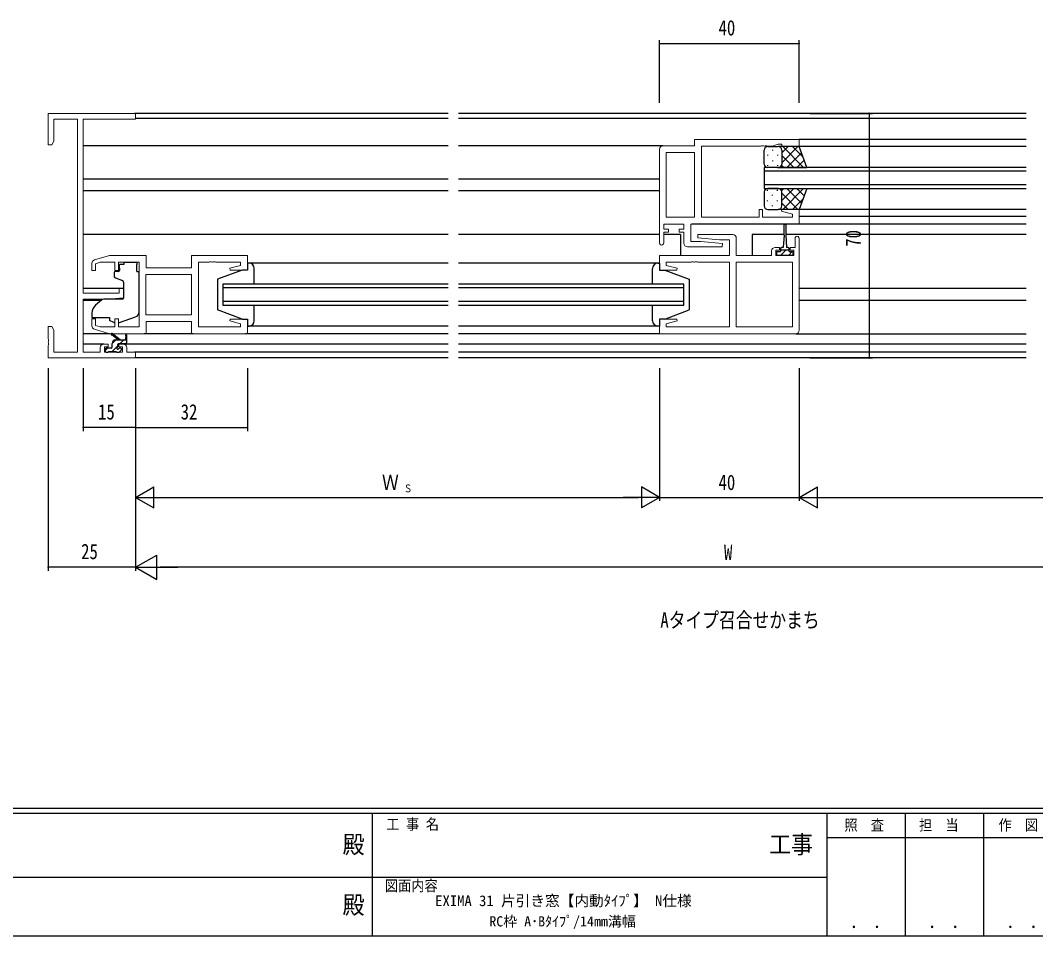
# Model space of a CAD drawing. Units: millimetres, scale not verified. Extents: x -397 to 397, y -282 to 282.
# Drawn here: x -109.6 to 181.1, y -282.1 to -19.9 of the extents above; entities that cross this region are included whole.
import ezdxf
from ezdxf.enums import TextEntityAlignment as Align

# ---------------------------------------------------------------- set-up
doc = ezdxf.new("R2010")
doc.units = ezdxf.units.MM
doc.header["$LTSCALE"] = 2
for name, color, linetype in [('0-1_USER1', 3, 'Continuous'), ('0-3_YKK_12', 2, 'Continuous'), ('0-4_YKK_13', 4, 'Continuous'), ('0-6_YKK_D', 6, 'Continuous'), ('0-7_YKK_ZWAK', 7, 'Continuous')]:
    doc.layers.add(name, color=color, linetype=linetype)
doc.layers.add('0-2_YKK_11', color=7, linetype='Continuous', lineweight=18)
doc.styles.add('ＭＳ ゴシック', font='')
doc.styles.get('ＭＳ ゴシック').set_extended_font_data('MS Gothic')

msp = doc.modelspace()

# ---------------------------------------------------------------- linework, layer by layer
at = {"layer": '0-2_YKK_11'}
for p, q in [((73.352, -83.643), (73.352, -56.843)), ((83.352, -76.313), (83.352, -57.773)), ((113.352, -82.343), (113.352, -108.643)), ((95.352, -107.713), (95.352, -89.173)), ((-60.648, -104.213), (-73.718, -104.213))]:
    msp.add_line(p, q, dxfattribs=at)
for points in [[(-93.278, -114.913), (-93.278, -48.173), (-100.018, -48.173), (-100.018, -54.452), (-100.648, -55.543), (-101.648, -55.543), (-101.648, -46.543), (-76.648, -46.543), (-76.648, -48.173), (-91.648, -48.173), (-91.648, -98.043), (-81.348, -98.043), (-81.348, -96.743), (-80.148, -96.743), (-80.148, -99.349), (-84.648, -99.743), (-91.648, -99.743), (-91.648, -114.913), (-86.748, -114.913), (-86.748, -113.643)], [(74.352, -55.843), (83.352, -55.843), (83.352, -54.043), (113.352, -54.043), (113.352, -56.043), (108.352, -56.043), (108.352, -55.343), (107.352, -55.343), (105.621, -55.973), (104.31, -55.973), (104.127, -55.853), (103.577, -55.853), (103.393, -55.973), (103.31, -55.973), (103.127, -55.853), (102.577, -55.853), (102.393, -55.973), (85.352, -55.973), (85.352, -76.313), (101.852, -76.313), (101.852, -74.043), (102.852, -74.043), (102.852, -76.313), (111.422, -76.313), (111.422, -75.396), (108.322, -74.565), (108.391, -74.043), (113.352, -74.043), (113.352, -78.243)], [(80.352, -83.743), (80.352, -80.543), (78.952, -80.543), (78.952, -79.743), (80.352, -79.743), (80.352, -78.243), (74.552, -78.243), (74.552, -79.743), (75.952, -79.743), (75.952, -80.543), (74.552, -80.543), (74.552, -83.643)], [(113.352, -78.243), (82.282, -78.243), (82.282, -83.243), (85.158, -83.243), (91.372, -83.786), (91.33, -84.743), (81.352, -84.743)], [(112.352, -109.643), (73.352, -109.643), (73.352, -105.443), (78.312, -105.443), (78.381, -105.965), (75.282, -106.796), (75.282, -107.713), (93.352, -107.713), (93.352, -89.173), (84.31, -89.173), (84.127, -89.053), (83.577, -89.053), (83.393, -89.173), (83.31, -89.173), (83.127, -89.053), (82.577, -89.053), (82.393, -89.173), (75.282, -89.173), (75.282, -90.09), (78.381, -90.92), (78.312, -91.443), (73.352, -91.443), (73.352, -87.243), (93.422, -87.243), (93.422, -82.743), (90.545, -82.743), (84.332, -82.199), (84.373, -81.243), (94.352, -81.243)], [(95.352, -82.243), (95.352, -87.243), (105.452, -87.243), (105.452, -85.943)], [(106.452, -84.943), (107.752, -84.943), (107.752, -85.743), (106.652, -85.743), (106.652, -87.243), (111.852, -87.243), (111.852, -85.743), (110.752, -85.743), (110.752, -84.943), (112.152, -84.943), (112.152, -82.343)], [(-75.648, -107.713), (-75.648, -89.173), (-81.548, -89.173), (-81.548, -91.543), (-82.548, -91.543), (-82.548, -89.173), (-86.754, -89.173), (-88.148, -89.591), (-88.148, -91.543), (-89.148, -91.543), (-89.148, -89.487)], [(-88.436, -88.529), (-84.148, -87.243), (-73.648, -87.243), (-73.648, -90.743), (-60.648, -90.743), (-60.648, -87.243), (-44.648, -87.243), (-44.648, -91.443), (-49.609, -91.443), (-49.678, -90.92), (-46.578, -90.09), (-46.578, -89.173), (-53.69, -89.173), (-53.873, -89.053), (-54.423, -89.053), (-54.607, -89.173), (-54.69, -89.173), (-54.873, -89.053), (-55.423, -89.053), (-55.607, -89.173), (-58.648, -89.173), (-58.648, -107.713), (-46.578, -107.713), (-46.578, -106.796), (-49.678, -105.965), (-49.609, -105.443), (-44.648, -105.443), (-44.648, -109.643), (-60.648, -109.643), (-60.648, -106.143), (-73.648, -106.143), (-73.648, -109.643), (-84.148, -109.643), (-88.436, -108.357)], [(-79.148, -113.643), (-79.148, -114.913), (-76.648, -114.913), (-76.648, -116.543), (-101.648, -116.543), (-101.648, -113.001), (-101.528, -112.818), (-101.528, -112.268), (-101.648, -112.085), (-101.648, -112.001), (-101.528, -111.818), (-101.528, -111.268), (-101.648, -111.085), (-101.648, -107.543), (-100.648, -107.543), (-100.018, -108.634), (-100.018, -114.913), (-93.278, -114.913)], [(-89.148, -107.399), (-89.148, -105.343), (-88.148, -105.343), (-88.148, -107.294), (-86.754, -107.713), (-82.548, -107.713), (-82.548, -105.343), (-81.548, -105.343), (-81.548, -107.713), (-75.648, -107.713)], [(-85.748, -112.643), (-84.448, -112.643), (-84.448, -113.443), (-85.548, -113.443), (-85.548, -114.913), (-80.348, -114.913), (-80.348, -113.443), (-81.448, -113.443), (-81.448, -112.643), (-80.148, -112.643)]]:
    msp.add_lwpolyline(points, dxfattribs=at)
for points in [[(83.352, -76.313), (83.352, -57.773), (75.282, -57.773), (75.282, -76.313)], [(95.352, -107.713), (95.352, -89.173), (111.422, -89.173), (111.422, -107.713)], [(-60.648, -104.213), (-73.718, -104.213), (-73.718, -92.673), (-60.648, -92.673)]]:
    msp.add_lwpolyline(points, close=True, dxfattribs=at)
for centre, radius, start, end in [((74.352, -56.843), 1, 90.00001, 179.99999), ((94.352, -82.243), 1, 0.00001, 89.99999), ((73.952, -83.643), 0.6, 179.99999, 0.00001), ((81.352, -83.743), 1, 180.00001, 269.99999), ((112.752, -82.343), 0.6, 359.99999, 180.00001), ((106.452, -85.943), 1, 90.00001, 179.99999), ((-88.148, -89.487), 1, 106.69926, 180.00004), ((-88.148, -107.399), 1, 179.99996, 253.30074), ((112.352, -108.643), 1, 270.00001, 359.99999), ((-85.748, -113.643), 1, 90.00001, 179.99999), ((-80.148, -113.643), 1, 0.00001, 89.99999)]:
    msp.add_arc(centre, radius, start, end, dxfattribs=at)
at = {"layer": '0-3_YKK_12'}
for p, q in [((12.852, -46.543), (-76.948, -46.543)), ((-76.648, -47.943), (12.852, -47.943)), ((178.352, -46.543), (15.852, -46.543)), ((15.852, -47.943), (178.352, -47.943)), ((178.352, -54.043), (113.352, -54.043)), ((12.852, -55.843), (-91.648, -55.843)), ((74.352, -55.843), (15.852, -55.843)), ((178.352, -56.043), (113.352, -56.043)), ((103.352, -62.043), (103.352, -68.043)), ((178.352, -62.043), (103.352, -62.043)), ((103.352, -63.043), (178.352, -63.043)), ((12.852, -65.343), (-91.648, -65.343)), ((73.352, -65.343), (15.852, -65.343)), ((12.852, -68.743), (-91.648, -68.743)), ((73.352, -68.743), (15.852, -68.743)), ((178.352, -67.043), (103.352, -67.043)), ((103.352, -68.043), (178.352, -68.043)), ((178.352, -74.042), (112.975, -74.043)), ((178.352, -78.243), (82.572, -78.243)), ((178.352, -76.043), (113.352, -76.042)), ((12.852, -81.243), (-91.648, -81.243)), ((73.352, -81.243), (15.852, -81.243)), ((79.352, -81.243), (74.552, -81.243)), ((79.352, -81.243), (79.352, -87.135)), ((99.852, -81.243), (99.852, -87.135)), ((109.002, -81.243), (99.852, -81.243)), ((178.352, -81.243), (109.487, -81.243)), ((12.852, -89.443), (-44.648, -89.443)), ((73.352, -89.443), (15.852, -89.443)), ((-51.648, -95.443), (-51.648, -101.443)), ((12.852, -95.443), (-51.648, -95.443)), ((80.352, -95.443), (15.852, -95.443)), ((80.352, -101.443), (80.352, -95.443)), ((-80.148, -96.743), (-91.648, -96.743)), ((-51.648, -96.443), (12.852, -96.443)), ((15.852, -96.443), (80.352, -96.443)), ((178.352, -96.743), (113.352, -96.743)), ((-86.525, -100.143), (-91.648, -100.143)), ((12.852, -100.443), (-51.648, -100.443)), ((-51.648, -101.443), (12.852, -101.443)), ((80.352, -100.443), (15.852, -100.443)), ((15.852, -101.443), (80.352, -101.443)), ((178.352, -100.143), (113.352, -100.143)), ((12.852, -107.443), (-44.648, -107.443)), ((73.352, -107.443), (15.852, -107.443)), ((-84.075, -109.643), (-91.648, -109.643)), ((-60.148, -109.643), (-74.148, -109.643)), ((12.852, -109.643), (-45.148, -109.643)), ((73.352, -109.643), (15.852, -109.643)), ((112.352, -109.643), (178.352, -109.643)), ((-85.748, -112.643), (-91.648, -112.643)), ((12.852, -112.643), (-80.148, -112.643)), ((178.352, -112.643), (15.852, -112.643)), ((12.852, -114.913), (-76.948, -114.913)), ((178.352, -114.913), (15.852, -114.913)), ((12.852, -116.543), (-76.948, -116.543)), ((178.352, -116.543), (15.852, -116.543))]:
    msp.add_line(p, q, dxfattribs=at)
at = {"layer": '0-4_YKK_13'}
for p, q in [((103.355, -61.045), (103.355, -57.045)), ((104.355, -56.045), (107.355, -56.045)), ((105.719, -56.965), (105.719, -57.165)), ((113.355, -56.045), (107.355, -56.045)), ((108.355, -57.836), (110.147, -56.045)), ((108.355, -60.665), (112.975, -56.045)), ((108.355, -57.045), (108.355, -60.645)), ((108.355, -57.445), (108.355, -61.045)), ((108.623, -56.045), (114.623, -62.045)), ((109.804, -62.045), (114, -57.849)), ((111.452, -56.045), (114.413, -59.005)), ((115.498, -62.045), (113.355, -56.045)), ((104.304, -58.38), (104.304, -58.58)), ((105.719, -59.995), (105.719, -60.195)), ((107.134, -58.38), (107.134, -58.58)), ((108.355, -58.605), (111.795, -62.045)), ((112.632, -62.045), (114.744, -59.933)), ((104.304, -61.41), (104.304, -61.61)), ((107.355, -62.045), (104.355, -62.045)), ((107.134, -61.41), (107.134, -61.61)), ((107.134, -62.045), (115.498, -62.045)), ((108.299, -61.377), (108.967, -62.045)), ((103.355, -69.043), (103.355, -73.043)), ((104.304, -68.678), (104.304, -68.478)), ((107.355, -68.043), (104.355, -68.043)), ((107.134, -68.043), (115.498, -68.043)), ((107.134, -68.678), (107.134, -68.478)), ((108.299, -68.711), (108.967, -68.043)), ((108.355, -71.483), (111.795, -68.043)), ((108.355, -72.643), (108.355, -69.043)), ((108.355, -69.422), (112.975, -74.043)), ((108.355, -73.043), (108.355, -69.443)), ((108.623, -74.043), (114.623, -68.043)), ((109.804, -68.043), (114, -72.239)), ((112.632, -68.043), (114.744, -70.154)), ((115.498, -68.043), (113.355, -74.043)), ((104.304, -71.708), (104.304, -71.508)), ((105.719, -70.093), (105.719, -69.893)), ((107.134, -71.708), (107.134, -71.508)), ((108.355, -72.251), (110.147, -74.043)), ((111.452, -74.043), (114.413, -71.082)), ((104.355, -74.043), (107.355, -74.043)), ((105.719, -73.123), (105.719, -72.923)), ((113.355, -74.043), (107.355, -74.043)), ((109.002, -81.443), (109.002, -78.493)), ((109.502, -78.493), (109.502, -81.443)), ((109.002, -81.443), (108.752, -84.943)), ((109.502, -81.443), (109.752, -84.943)), ((106.952, -86.143), (108.002, -86.143)), ((106.952, -87.243), (106.952, -86.143)), ((108.002, -85.343), (108.002, -86.143)), ((108.002, -85.643), (110.502, -85.643)), ((108.752, -84.943), (108.402, -84.943)), ((110.102, -84.943), (109.752, -84.943)), ((111.361, -86.143), (110.261, -87.243)), ((110.502, -86.143), (110.502, -85.343)), ((110.502, -86.143), (111.552, -86.143)), ((111.552, -86.143), (111.552, -87.243)), ((-81.218, -90.843), (-81.218, -89.843)), ((-80.048, -89.843), (-81.218, -89.843)), ((-80.048, -89.173), (-80.048, -89.843)), ((-80.048, -89.173), (-76.248, -89.173)), ((-76.248, -89.173), (-76.248, -89.843)), ((-76.248, -90.843), (-76.248, -89.843)), ((-44.648, -89.443), (-44.648, -91.443)), ((-44.148, -89.443), (-44.648, -89.443)), ((72.852, -89.443), (73.352, -89.443)), ((73.352, -89.443), (73.352, -91.443)), ((111.552, -87.243), (106.952, -87.243)), ((-82.748, -92.143), (-82.748, -93.193)), ((-81.518, -91.843), (-82.448, -91.843)), ((-81.218, -90.843), (-81.218, -91.543)), ((-76.248, -91.843), (-76.248, -90.843)), ((-76.248, -91.843), (-75.648, -91.843)), ((-75.648, -103.398), (-75.648, -91.843)), ((-46.148, -91.443), (-53.148, -94.043)), ((-44.648, -91.443), (-46.148, -91.443)), ((-42.648, -95.443), (-42.648, -90.943)), ((71.352, -95.443), (71.352, -90.943)), ((73.352, -91.443), (74.852, -91.443)), ((74.852, -91.443), (81.852, -94.043)), ((-82.419, -93.663), (-80.419, -94.391)), ((-80.148, -94.839), (-80.148, -99.445)), ((-53.148, -94.043), (-53.148, -102.843)), ((81.852, -94.043), (81.852, -102.843)), ((-86.385, -100.026), (-88.077, -101.445)), ((-80.365, -99.745), (-85.751, -99.792)), ((-42.648, -105.943), (-42.648, -101.443)), ((71.352, -105.943), (71.352, -101.443)), ((-89.148, -103.743), (-89.148, -105.043)), ((-46.148, -105.443), (-53.148, -102.843)), ((74.852, -105.443), (81.852, -102.843)), ((-89.148, -105.043), (-84.148, -105.043)), ((-84.148, -105.043), (-84.148, -105.343)), ((-84.148, -105.343), (-84.148, -105.84)), ((-82.842, -106.449), (-84.148, -105.84)), ((-81.277, -106.483), (-76.639, -104.809)), ((-46.148, -105.443), (-44.648, -105.443)), ((-44.648, -105.443), (-44.648, -107.443)), ((-44.648, -107.443), (-44.148, -107.443)), ((73.352, -107.443), (72.852, -107.443)), ((73.352, -105.443), (73.352, -107.443)), ((74.852, -105.443), (73.352, -105.443)), ((-81.648, -111.413), (-83.468, -110.012)), ((-81.048, -111.413), (-83.266, -109.73)), ((-79.448, -110.287), (-79.647, -111.413)), ((-79.148, -112.113), (-79.148, -110.113)), ((113.352, -109.643), (113.652, -109.643)), ((-82.289, -111.413), (-83.348, -112.472)), ((-83.348, -113.513), (-83.348, -112.413)), ((-81.748, -113.118), (-83.344, -114.713)), ((-82.348, -111.413), (-79.148, -111.413)), ((-81.748, -113.352), (-81.748, -112.713)), ((-81.448, -112.413), (-79.448, -112.413)), ((-80.044, -111.413), (-81.044, -112.413)), ((-84.689, -113.813), (-85.348, -114.472)), ((-85.348, -114.113), (-85.348, -114.613)), ((-83.648, -113.813), (-85.048, -113.813)), ((-85.048, -114.913), (-84.548, -114.913)), ((-84.348, -114.713), (-82.248, -114.713)), ((-82.048, -114.913), (-81.448, -114.913)), ((-80.948, -113.813), (-81.287, -113.813)), ((-81.236, -114.825), (-80.736, -114.325))]:
    msp.add_line(p, q, dxfattribs=at)
msp.add_lwpolyline([(109.616, -85.643), (109.252, -86.007), (108.016, -87.243)], dxfattribs=at)
for centre, radius, start, end in [((104.355, -57.045), 1, 90, 180), ((107.355, -57.045), 1, 0, 90), ((107.355, -57.045), 1, 0, 90), ((104.355, -61.045), 1, 180, 270), ((107.355, -61.045), 1, 270, 0), ((107.355, -61.045), 1, 270, 0), ((104.355, -69.043), 1, 90, 180), ((107.355, -69.043), 1, 0, 90), ((107.355, -69.043), 1, 0, 90), ((104.355, -73.043), 1, 180, 270), ((107.355, -73.043), 1, 270, 0), ((107.355, -73.043), 1, 270, 0), ((109.252, -78.493), 0.25, 0, 180), ((108.402, -85.343), 0.4, 90, 180), ((110.102, -85.343), 0.4, 0, 90), ((-44.148, -90.943), 1.5, 0, 90), ((72.852, -90.943), 1.5, 90, 180), ((-82.448, -92.143), 0.3, 90, 180), ((-81.518, -91.543), 0.3, 270, 0), ((-82.248, -93.193), 0.5, 180, 250), ((-80.648, -94.839), 0.5, 0, 70), ((-86.148, -103.743), 3, 130, 180), ((-85.743, -100.792), 1, 90.5, 130), ((-80.448, -99.445), 0.3, 270.5, 0), ((-77.148, -103.398), 1.5, 289.85326, 0), ((-82.419, -105.543), 1, 245, 262.59308), ((-81.616, -105.543), 1, 273.88684, 289.85326), ((-44.148, -105.943), 1.5, 270, 0), ((72.852, -105.943), 1.5, 180, 270), ((-83.448, -109.813), 0.2, 24.41711, 264.41711), ((-79.348, -110.113), 0.2, 360, 240), ((-82.348, -112.413), 1, 90, 180), ((-82.048, -113.352), 0.3, 303.05573, 360), ((-81.448, -112.713), 0.3, 90, 180), ((-79.448, -112.113), 0.3, 270, 360), ((-85.048, -114.113), 0.3, 90, 180), ((-85.048, -114.613), 0.3, 180, 270), ((-84.548, -114.713), 0.2, 270, 360), ((-83.648, -113.513), 0.3, 270, 360), ((-82.048, -114.713), 0.2, 180, 270), ((-81.748, -113.813), 0.25, 123.05573, 326.94427), ((-81.287, -114.113), 0.3, 90, 146.94427), ((-81.448, -114.613), 0.3, 270, 315), ((-80.948, -114.113), 0.3, 315, 90)]:
    msp.add_arc(centre, radius, start, end, dxfattribs=at)
at = {"layer": '0-6_YKK_D'}
for p, q in [((73.352, -43.543), (73.352, -25.543)), ((113.352, -43.543), (113.352, -25.543)), ((73.352, -26.543), (113.352, -26.543)), ((116.352, -46.543), (134.352, -46.543)), ((133.352, -46.543), (133.352, -116.543)), ((116.352, -116.543), (134.352, -116.543)), ((-101.648, -119.543), (-101.648, -177.543)), ((-91.648, -119.543), (-91.648, -137.543)), ((-76.648, -119.543), (-76.648, -137.543)), ((-76.648, -119.543), (-76.648, -137.543)), ((-76.648, -119.543), (-76.648, -177.543)), ((-76.648, -119.543), (-76.648, -177.543)), ((-76.648, -119.543), (-76.648, -157.543)), ((-44.648, -119.543), (-44.648, -137.543)), ((73.352, -119.543), (73.352, -157.543)), ((73.352, -119.543), (73.352, -157.543)), ((113.352, -119.543), (113.352, -157.543)), ((113.352, -119.543), (113.352, -157.543)), ((-76.648, -136.543), (-91.648, -136.543)), ((-76.648, -136.543), (-44.648, -136.543)), ((-76.648, -156.543), (-71.452, -153.543)), ((-71.452, -159.543), (-71.452, -153.543)), ((68.155, -153.543), (68.155, -159.543)), ((73.352, -156.543), (68.155, -153.543)), ((113.352, -156.543), (118.548, -153.543)), ((118.548, -159.543), (118.548, -153.543)), ((-76.648, -156.543), (-66.256, -156.543)), ((-76.648, -156.543), (-71.452, -159.543)), ((-70.648, -156.543), (67.352, -156.543)), ((73.352, -156.543), (62.959, -156.543)), ((73.352, -156.543), (68.155, -159.543)), ((73.352, -156.543), (113.352, -156.543)), ((113.352, -156.543), (123.744, -156.543)), ((113.352, -156.543), (118.548, -159.543)), ((119.352, -156.543), (257.352, -156.543)), ((-76.648, -176.543), (-70.586, -173.043)), ((-70.586, -180.043), (-70.586, -173.043)), ((-76.648, -176.543), (-101.648, -176.543)), ((-76.648, -176.543), (-64.524, -176.543)), ((-76.648, -176.543), (-70.586, -180.043)), ((256.352, -176.543), (-69.648, -176.543))]:
    msp.add_line(p, q, dxfattribs=at)
for centre, start, end in [((73.352, -26.543), 0, 180), ((73.352, -26.543), 180, 0), ((113.352, -26.543), 0, 180), ((113.352, -26.543), 180, 0), ((133.352, -46.543), 90, 270), ((133.352, -46.543), 270, 90), ((133.352, -116.543), 90, 270), ((133.352, -116.543), 270, 90), ((-91.648, -136.543), 0, 180), ((-91.648, -136.543), 180, 0), ((-76.648, -136.543), 0, 180), ((-76.648, -136.543), 0, 180), ((-76.648, -136.543), 180, 0), ((-76.648, -136.543), 180, 0), ((-44.648, -136.543), 0, 180), ((-44.648, -136.543), 180, 0), ((-101.648, -176.543), 0, 180), ((-101.648, -176.543), 180, 0)]:
    msp.add_arc(centre, 0.106, start, end, dxfattribs=at)
at = {"layer": '0-7_YKK_ZWAK'}
for p, q in [((376.1, -245.675), (-393.9, -245.675)), ((338.3, -247.075), (-393.9, -247.075)), ((-8.9, -247.075), (-8.9, -282.075)), ((121.3, -247.075), (121.3, -282.075)), ((143.7, -247.075), (143.7, -282.075)), ((166.1, -247.075), (166.1, -282.075)), ((189.484, -254.075), (121.3, -254.075)), ((-136.3, -265.275), (-7.5, -265.275)), ((-7.5, -265.275), (121.3, -265.275)), ((-393.9, -282.075), (338.3, -282.075))]:
    msp.add_line(p, q, dxfattribs=at)

# ---------------------------------------------------------------- texts
at = {"layer": '0-1_USER1', "style": 'ＭＳ ゴシック', "width": 0.8}
msp.add_text('Aタイプ召合せかまち', height=4.399, dxfattribs=at).set_placement((73.603, -195.178), align=Align.BOTTOM_LEFT)
at = {"layer": '0-1_USER1', "style": 'ＭＳ ゴシック'}
for s, height, p in [('EXIMA 31 片引き窓【内動ﾀｲﾌﾟ】 N仕様', 3.079, (9.137, -274.524)), ('RC枠 A･Bﾀｲﾌﾟ/14mm溝幅', 2.933, (24.629, -280.314))]:
    msp.add_text(s, height=height, dxfattribs=at).set_placement(p, align=Align.BOTTOM_LEFT)
at = {"layer": '0-6_YKK_D', "style": 'ＭＳ ゴシック', "width": 0.8}
for s, height, p in [('40', 4.399, (90.257, -25.543)), ('15', 4.399, (-87.389, -135.543)), ('32', 4.399, (-63.731, -135.543)), ('Ｗ', 4.399, (-6.101, -155.743)), ('40', 4.399, (90.257, -155.743)), ('Ｓ', 2.199, (0.136, -155.743)), ('25', 4.399, (-92.231, -175.543)), ('W', 4.399, (91.817, -175.743))]:
    msp.add_text(s, height=height, dxfattribs=at).set_placement(p, align=Align.BOTTOM_LEFT)
msp.add_text('70', height=4.399, rotation=90, dxfattribs=at).set_placement((132.352, -84.735), align=Align.BOTTOM_LEFT)
at = {"layer": '0-7_YKK_ZWAK', "style": 'ＭＳ ゴシック', "width": 0.9}
for s, height, p in [('工 事 名', 3.079, (-4.888, -252.608)), ('照  査', 3.079, (126.289, -252.856)), ('担  当', 3.079, (147.655, -252.856)), ('作  図', 3.079, (170.42, -252.837)), ('殿', 5.132, (-17.382, -260.032)), ('工事', 5.132, (104.731, -260.032)), ('図面内容', 3.079, (-5.283, -270.224)), ('殿', 5.132, (-17.382, -277.353)), (' ． ．', 3.592, (125.755, -281.021)), (' ． ．', 3.592, (148.155, -281.021)), (' ． ．', 3.592, (170.555, -281.021))]:
    msp.add_text(s, height=height, dxfattribs=at).set_placement(p, align=Align.BOTTOM_LEFT)

doc.saveas('drawing.dxf')
